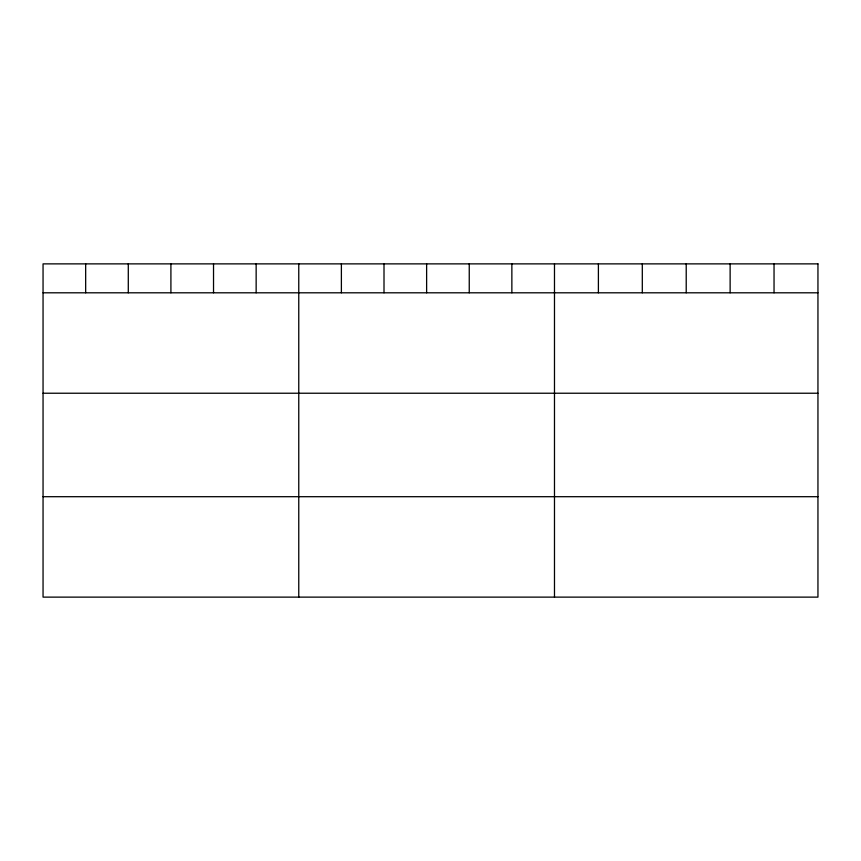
<?xml version="1.0" encoding="UTF-8"?>
<svg xmlns="http://www.w3.org/2000/svg" width="861" height="861" viewBox="0 0 861 861"><rect width="100%" height="100%" fill="white"/><g stroke="black" fill="none" stroke-linecap="round" stroke-linejoin="round"><path stroke-width="1.29" d="M43.05 292.805L817.95 292.805M43.05 393.229L817.95 393.229M43.05 496.7L817.95 496.7M774.039 263.875L774.039 292.805M730.128 263.875L730.128 292.805M686.217 263.875L686.217 292.805M642.306 263.875L642.306 292.805M598.395 263.875L598.395 292.805M554.484 263.875L554.484 597.125M511.864 263.875L511.864 292.805M469.245 263.875L469.245 292.805M426.625 263.875L426.625 292.805M384.006 263.875L384.006 292.805M341.386 263.875L341.386 292.805M298.767 263.875L298.767 597.125M256.147 263.875L256.147 292.805M213.528 263.875L213.528 292.805M170.909 263.875L170.909 292.805M128.289 263.875L128.289 292.805M85.669 263.875L85.669 292.805M817.95 263.875L43.05 263.875L43.05 597.125L817.95 597.125L817.95 263.875"/></g></svg>
